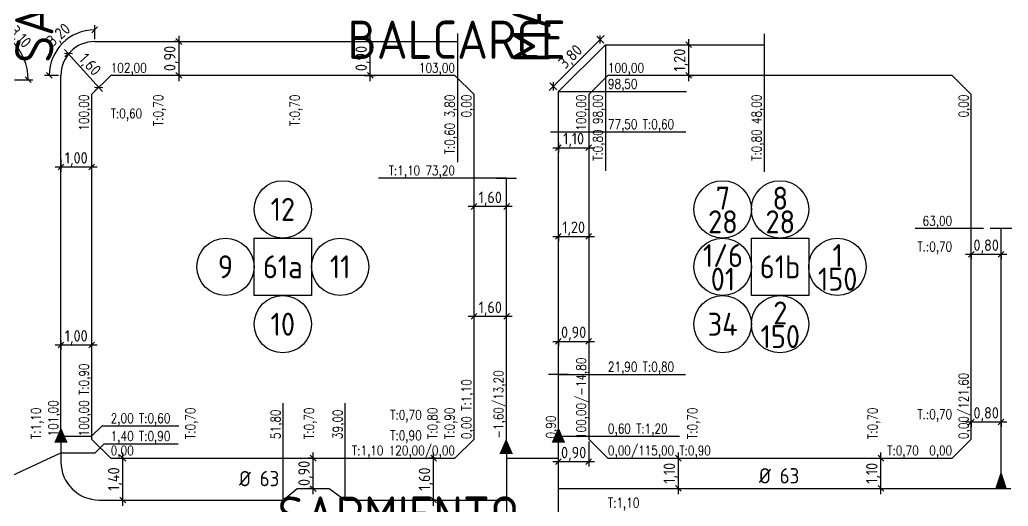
# Model space of a CAD drawing. Extents: x -48 to 13651, y -112 to 3468.
# Drawn here: x 2533.5 to 2791.9, y 1356.6 to 1483.7 of the extents above; entities that cross this region are included whole.
import ezdxf
from ezdxf.enums import TextEntityAlignment as Align

# ---------------------------------------------------------------- set-up
doc = ezdxf.new("R2010")
doc.units = 0
doc.header["$LTSCALE"] = 6
doc.header["$MEASUREMENT"] = 0
doc.layers.get('0').update_dxf_attribs({"linetype": 'CONTINUOUS'})
doc.layers.get('DEFPOINTS').update_dxf_attribs({"linetype": 'CONTINUOUS'})
for name, color, linetype in [('50', 41, 'CONTINUOUS'), ('63', 171, 'CONTINUOUS'), ('A50', 40, 'CONTINUOUS'), ('CAS', 7, 'CONTINUOUS'), ('Caño 110mm', 170, 'CONTINUOUS'), ('COTA', 2, 'CONTINUOUS'), ('MANZANAS', 7, 'CONTINUOUS'), ('NUMERO-CROQUIS', 13, 'CONTINUOUS'), ('NUMERO-MANZANA', 4, 'CONTINUOUS'), ('PROGRESIVA', 60, 'CONTINUOUS'), ('REDUCCIONES', 13, 'CONTINUOUS'), ('TXTDIAMETRO', 7, 'CONTINUOUS')]:
    doc.layers.add(name, color=color, linetype=linetype)
doc.layers.add('ATENCION', color=7, linetype='CONTINUOUS', plot=False)
doc.styles.add('ABADIMTCONDE', font='isocp.shx')
doc.styles.add('GEOSLAB703LTBT', font='isocp.shx', dxfattribs={"width": 0.9, "height": 8})
doc.styles.add('ROMANS', font='romans.shx', dxfattribs={"width": 0.8, "height": 2.5})
doc.dimstyles.new('COTA02', dxfattribs={"dimtxt": 3, "dimasz": 1.5, "dimexe": 1.25, "dimexo": 0.625, "dimgap": 0.3, "dimtad": 1, "dimtoh": 1, "dimdsep": 46, "dimlunit": 6, "dimtxsty": 'ABADIMTCONDE', "dimblk1": 'OBLIQUE', "dimblk2": 'OBLIQUE', "dimsah": 1, "dimcen": 2.5, "dimdle": 1.5, "dimclrd": 60, "dimclre": 60, "dimclrt": 256, "dimadec": 0, "dimazin": 0, "dimtfac": 1, "dimtix": 1, "dimtofl": 0, "dimtmove": 0, "dimatfit": 0, "dimldrblk": 'OBLIQUE', "dimfxl": 1, "dimtolj": 1, "dimtzin": 0, "dimarcsym": 0})

# ---------------------------------------------------------------- blocks, each defined once
blk = doc.blocks.new('_OBLIQUE')
at = {"color": 0, "linetype": 'ByBlock'}
blk.add_line((-0.5, -0.5), (0.5, 0.5), dxfattribs=at)
blk = doc.blocks.new('*D30')
at = {"layer": 'COTA', "color": 60, "lineweight": -2, "transparency": 16777216}
for p, q in [((2542.72, 1445.24), (2553.73, 1445.24)), ((2544.22, 1447.15), (2544.22, 1443.99)), ((2552.23, 1447.15), (2552.23, 1443.99))]:
    blk.add_line(p, q, dxfattribs=at)
at = {"layer": 'DEFPOINTS', "color": 0, "transparency": 16777216}
for p in [(2544.22, 1447.77), (2552.23, 1447.77), (2552.23, 1445.24)]:
    blk.add_point(p, dxfattribs=at)
at = {"layer": 'COTA', "color": 60, "lineweight": -2, "transparency": 16777216, "xscale": 1.5, "yscale": 1.5, "zscale": 1.5, "rotation": 180}
blk.add_blockref('_OBLIQUE', (2544.22, 1445.24), dxfattribs=at)
at = {"layer": 'COTA', "color": 60, "lineweight": -2, "transparency": 16777216, "xscale": 1.5, "yscale": 1.5, "zscale": 1.5}
blk.add_blockref('_OBLIQUE', (2552.23, 1445.24), dxfattribs=at)
at = {"layer": 'COTA', "transparency": 16777216, "insert": (2548.23, 1447.26), "char_height": 3, "attachment_point": 5, "style": 'ABADIMTCONDE'}
blk.add_mtext('\\A1;1,00', dxfattribs=at)
blk = doc.blocks.new('*D31')
at = {"layer": 'COTA', "color": 60, "lineweight": -2, "transparency": 16777216}
for p, q in [((2542.72, 1398.72), (2553.73, 1398.72)), ((2544.22, 1399.78), (2544.22, 1397.47)), ((2552.23, 1399.78), (2552.23, 1397.47))]:
    blk.add_line(p, q, dxfattribs=at)
at = {"layer": 'DEFPOINTS', "color": 0, "transparency": 16777216}
for p in [(2544.22, 1400.41), (2552.23, 1400.41), (2552.23, 1398.72)]:
    blk.add_point(p, dxfattribs=at)
at = {"layer": 'COTA', "color": 60, "lineweight": -2, "transparency": 16777216, "xscale": 1.5, "yscale": 1.5, "zscale": 1.5, "rotation": 180}
blk.add_blockref('_OBLIQUE', (2544.22, 1398.72), dxfattribs=at)
at = {"layer": 'COTA', "color": 60, "lineweight": -2, "transparency": 16777216, "xscale": 1.5, "yscale": 1.5, "zscale": 1.5}
blk.add_blockref('_OBLIQUE', (2552.23, 1398.72), dxfattribs=at)
at = {"layer": 'COTA', "transparency": 16777216, "insert": (2548.23, 1400.74), "char_height": 3, "attachment_point": 5, "style": 'ABADIMTCONDE'}
blk.add_mtext('\\A1;1,00', dxfattribs=at)
blk = doc.blocks.new('*D32')
at = {"layer": 'COTA', "color": 60, "lineweight": -2, "transparency": 16777216}
for p, q in [((2560.4, 1356.7), (2560.4, 1370.65)), ((2560.81, 1369.15), (2561.65, 1369.15)), ((2560.81, 1358.2), (2561.65, 1358.2))]:
    blk.add_line(p, q, dxfattribs=at)
at = {"layer": 'DEFPOINTS', "color": 0, "transparency": 16777216}
for p in [(2560.19, 1369.15), (2560.4, 1369.15), (2560.19, 1358.2)]:
    blk.add_point(p, dxfattribs=at)
at = {"layer": 'COTA', "color": 60, "lineweight": -2, "transparency": 16777216, "xscale": 1.5, "yscale": 1.5, "zscale": 1.5}
for p, rotation in [((2560.4, 1369.15), 90), ((2560.4, 1358.2), 270)]:
    blk.add_blockref('_OBLIQUE', p, dxfattribs=dict(at, rotation=rotation))
at = {"layer": 'COTA', "transparency": 16777216, "insert": (2558.37, 1363.67), "char_height": 3, "attachment_point": 5, "rotation": 90, "style": 'ABADIMTCONDE'}
blk.add_mtext('\\A1;1,40', dxfattribs=at)
blk = doc.blocks.new('*D33')
at = {"layer": 'COTA', "color": 60, "lineweight": -2, "transparency": 16777216}
for p, q in [((2610.16, 1359.7), (2610.16, 1370.65)), ((2609.53, 1369.15), (2608.91, 1369.15)), ((2609.53, 1361.2), (2608.91, 1361.2))]:
    blk.add_line(p, q, dxfattribs=at)
at = {"layer": 'DEFPOINTS', "color": 0, "transparency": 16777216}
for p in [(2610.16, 1369.15), (2610.16, 1369.15), (2610.16, 1361.2)]:
    blk.add_point(p, dxfattribs=at)
at = {"layer": 'COTA', "color": 60, "lineweight": -2, "transparency": 16777216, "xscale": 1.5, "yscale": 1.5, "zscale": 1.5}
for p, rotation in [((2610.16, 1369.15), 90), ((2610.16, 1361.2), 270)]:
    blk.add_blockref('_OBLIQUE', p, dxfattribs=dict(at, rotation=rotation))
at = {"layer": 'COTA', "transparency": 16777216, "insert": (2608.13, 1365.17), "char_height": 3, "attachment_point": 5, "rotation": 90, "style": 'ABADIMTCONDE'}
blk.add_mtext('\\A1;0,90', dxfattribs=at)
blk = doc.blocks.new('*D34')
at = {"layer": 'COTA', "color": 60, "lineweight": -2, "transparency": 16777216}
for p, q in [((2641.65, 1356.7), (2641.65, 1370.65)), ((2642.29, 1369.15), (2640.4, 1369.15)), ((2642.29, 1358.2), (2640.4, 1358.2))]:
    blk.add_line(p, q, dxfattribs=at)
at = {"layer": 'DEFPOINTS', "color": 0, "transparency": 16777216}
for p in [(2641.65, 1369.15), (2642.92, 1369.15), (2642.92, 1358.2)]:
    blk.add_point(p, dxfattribs=at)
at = {"layer": 'COTA', "color": 60, "lineweight": -2, "transparency": 16777216, "xscale": 1.5, "yscale": 1.5, "zscale": 1.5}
for p, rotation in [((2641.65, 1369.15), 90), ((2641.65, 1358.2), 270)]:
    blk.add_blockref('_OBLIQUE', p, dxfattribs=dict(at, rotation=rotation))
at = {"layer": 'COTA', "transparency": 16777216, "insert": (2639.62, 1363.67), "char_height": 3, "attachment_point": 5, "rotation": 90, "style": 'ABADIMTCONDE'}
blk.add_mtext('\\A1;1,60', dxfattribs=at)
blk = doc.blocks.new('*D35')
at = {"layer": 'COTA', "color": 60, "lineweight": -2, "transparency": 16777216}
for p, q in [((2662.23, 1406.2), (2650.73, 1406.2)), ((2652.23, 1406.61), (2652.23, 1407.45)), ((2660.73, 1406.61), (2660.73, 1407.45))]:
    blk.add_line(p, q, dxfattribs=at)
at = {"layer": 'DEFPOINTS', "color": 0, "transparency": 16777216}
for p in [(2652.23, 1406.2), (2652.23, 1405.99), (2660.73, 1405.99)]:
    blk.add_point(p, dxfattribs=at)
at = {"layer": 'COTA', "color": 60, "lineweight": -2, "transparency": 16777216, "xscale": 1.5, "yscale": 1.5, "zscale": 1.5, "rotation": 180}
blk.add_blockref('_OBLIQUE', (2652.23, 1406.2), dxfattribs=at)
at = {"layer": 'COTA', "color": 60, "lineweight": -2, "transparency": 16777216, "xscale": 1.5, "yscale": 1.5, "zscale": 1.5}
blk.add_blockref('_OBLIQUE', (2660.73, 1406.2), dxfattribs=at)
at = {"layer": 'COTA', "transparency": 16777216, "insert": (2656.48, 1408.22), "char_height": 3, "attachment_point": 5, "style": 'ABADIMTCONDE'}
blk.add_mtext('\\A1;1,60', dxfattribs=at)
blk = doc.blocks.new('*D36')
at = {"layer": 'COTA', "color": 60, "lineweight": -2, "transparency": 16777216}
for p, q in [((2662.23, 1434.91), (2650.73, 1434.91)), ((2652.23, 1435.54), (2652.23, 1436.16)), ((2660.73, 1435.54), (2660.73, 1436.16))]:
    blk.add_line(p, q, dxfattribs=at)
at = {"layer": 'DEFPOINTS', "color": 0, "transparency": 16777216}
for p in [(2652.23, 1434.91), (2652.23, 1434.91), (2660.73, 1434.91)]:
    blk.add_point(p, dxfattribs=at)
at = {"layer": 'COTA', "color": 60, "lineweight": -2, "transparency": 16777216, "xscale": 1.5, "yscale": 1.5, "zscale": 1.5, "rotation": 180}
blk.add_blockref('_OBLIQUE', (2652.23, 1434.91), dxfattribs=at)
at = {"layer": 'COTA', "color": 60, "lineweight": -2, "transparency": 16777216, "xscale": 1.5, "yscale": 1.5, "zscale": 1.5}
blk.add_blockref('_OBLIQUE', (2660.73, 1434.91), dxfattribs=at)
at = {"layer": 'COTA', "transparency": 16777216, "insert": (2656.48, 1436.94), "char_height": 3, "attachment_point": 5, "style": 'ABADIMTCONDE'}
blk.add_mtext('\\A1;1,60', dxfattribs=at)
blk = doc.blocks.new('*D37')
at = {"layer": 'COTA', "color": 60, "lineweight": -2, "transparency": 16777216}
for p, q in [((2625.1, 1467.65), (2625.1, 1479.51)), ((2623.61, 1478.01), (2626.35, 1478.01)), ((2623.61, 1469.15), (2626.35, 1469.15))]:
    blk.add_line(p, q, dxfattribs=at)
at = {"layer": 'DEFPOINTS', "color": 0, "transparency": 16777216}
for p in [(2622.98, 1478.01), (2625.1, 1478.01), (2622.98, 1469.15)]:
    blk.add_point(p, dxfattribs=at)
at = {"layer": 'COTA', "color": 60, "lineweight": -2, "transparency": 16777216, "xscale": 1.5, "yscale": 1.5, "zscale": 1.5}
for p, rotation in [((2625.1, 1478.01), 90), ((2625.1, 1469.15), 270)]:
    blk.add_blockref('_OBLIQUE', p, dxfattribs=dict(at, rotation=rotation))
at = {"layer": 'COTA', "transparency": 16777216, "insert": (2623.07, 1473.58), "char_height": 3, "attachment_point": 5, "rotation": 90, "style": 'ABADIMTCONDE'}
blk.add_mtext('\\A1;0,90', dxfattribs=at)
blk = doc.blocks.new('*D38')
at = {"layer": 'COTA', "color": 60, "lineweight": -2, "transparency": 16777216}
for p, q in [((2575.05, 1479.51), (2575.05, 1467.65)), ((2574.43, 1478.01), (2573.8, 1478.01)), ((2574.43, 1469.15), (2573.8, 1469.15))]:
    blk.add_line(p, q, dxfattribs=at)
at = {"layer": 'DEFPOINTS', "color": 0, "transparency": 16777216}
for p in [(2575.05, 1478.01), (2575.05, 1469.15), (2575.05, 1469.15)]:
    blk.add_point(p, dxfattribs=at)
at = {"layer": 'COTA', "color": 60, "lineweight": -2, "transparency": 16777216, "xscale": 1.5, "yscale": 1.5, "zscale": 1.5}
for p, rotation in [((2575.05, 1478.01), 90), ((2575.05, 1469.15), 270)]:
    blk.add_blockref('_OBLIQUE', p, dxfattribs=dict(at, rotation=rotation))
at = {"layer": 'COTA', "transparency": 16777216, "insert": (2573.03, 1473.58), "char_height": 3, "attachment_point": 5, "rotation": 90, "style": 'ABADIMTCONDE'}
blk.add_mtext('\\A1;0,90', dxfattribs=at)
blk = doc.blocks.new('*D39')
at = {"layer": 'COTA', "color": 60, "lineweight": -2, "transparency": 16777216}
for p, q in [((2545.16, 1475.95), (2555.1, 1464.95)), ((2546.35, 1475), (2545.24, 1474)), ((2554.27, 1466.23), (2553.16, 1465.23))]:
    blk.add_line(p, q, dxfattribs=at)
at = {"layer": 'DEFPOINTS', "color": 0, "transparency": 16777216}
for p in [(2546.81, 1475.42), (2554.09, 1466.07), (2554.73, 1466.65)]:
    blk.add_point(p, dxfattribs=at)
at = {"layer": 'COTA', "color": 60, "lineweight": -2, "transparency": 16777216, "xscale": 1.5, "yscale": 1.5, "zscale": 1.5}
for p, rotation in [((2546.17, 1474.84), 132.0903764937212), ((2554.09, 1466.07), 312.0903764937212)]:
    blk.add_blockref('_OBLIQUE', p, dxfattribs=dict(at, rotation=rotation))
at = {"layer": 'COTA', "transparency": 16777216, "insert": (2551.63, 1471.81), "char_height": 3, "attachment_point": 5, "rotation": 312.0904, "style": 'ABADIMTCONDE'}
blk.add_mtext('\\A1;1,60', dxfattribs=at)
blk = doc.blocks.new('*D61')
at = {"layer": 'COTA', "color": 60, "lineweight": -2, "transparency": 16777216}
for p, q in [((2521.46, 1478.66), (2521.46, 1483.48)), ((2532.09, 1468.04), (2536.9, 1468.04))]:
    blk.add_line(p, q, dxfattribs=at)
blk.add_arc((2521.46, 1468.04), 14.19, 360, 90, dxfattribs=at)
at = {"layer": 'DEFPOINTS', "color": 0, "transparency": 16777216}
for p in [(2528.56, 1480.33), (2521.46, 1478.04), (2521.46, 1468.04), (2531.46, 1468.04)]:
    blk.add_point(p, dxfattribs=at)
at = {"layer": 'COTA', "color": 60, "lineweight": -2, "transparency": 16777216, "xscale": 1.5, "yscale": 1.5, "zscale": 1.5}
for p, rotation in [((2521.46, 1482.23), 180.0000000000026), ((2535.65, 1468.04), 269.999999999999)]:
    blk.add_blockref('_OBLIQUE', p, dxfattribs=dict(at, rotation=rotation))
at = {"layer": 'COTA', "transparency": 16777216, "insert": (2533.38, 1479.04), "char_height": 3, "attachment_point": 5, "rotation": 312.7157, "style": 'ABADIMTCONDE'}
blk.add_mtext('\\A1;3,10', dxfattribs=at)
blk = doc.blocks.new('*D156')
at = {"layer": 'COTA', "color": 60, "lineweight": -2, "transparency": 16777216}
for p, q in [((2672.8, 1399.66), (2683.73, 1399.66)), ((2674.3, 1399.55), (2674.3, 1398.41)), ((2682.23, 1399.55), (2682.23, 1398.41))]:
    blk.add_line(p, q, dxfattribs=at)
at = {"layer": 'DEFPOINTS', "color": 0, "transparency": 16777216}
for p in [(2674.3, 1400.18), (2682.23, 1400.18), (2682.23, 1399.66)]:
    blk.add_point(p, dxfattribs=at)
at = {"layer": 'COTA', "color": 60, "lineweight": -2, "transparency": 16777216, "xscale": 1.5, "yscale": 1.5, "zscale": 1.5, "rotation": 180}
blk.add_blockref('_OBLIQUE', (2674.3, 1399.66), dxfattribs=at)
at = {"layer": 'COTA', "color": 60, "lineweight": -2, "transparency": 16777216, "xscale": 1.5, "yscale": 1.5, "zscale": 1.5}
blk.add_blockref('_OBLIQUE', (2682.23, 1399.66), dxfattribs=at)
at = {"layer": 'COTA', "transparency": 16777216, "insert": (2678.27, 1401.69), "char_height": 3, "attachment_point": 5, "style": 'ABADIMTCONDE'}
blk.add_mtext('\\A1;0,90', dxfattribs=at)
blk = doc.blocks.new('*D160')
at = {"layer": 'COTA', "color": 60, "lineweight": -2, "transparency": 16777216}
for p, q in [((2682.23, 1373.52), (2682.23, 1366.99)), ((2672.8, 1368.24), (2683.73, 1368.24)), ((2674.3, 1362.5), (2674.3, 1369.49))]:
    blk.add_line(p, q, dxfattribs=at)
at = {"layer": 'DEFPOINTS', "color": 0, "transparency": 16777216}
for p in [(2682.23, 1374.15), (2682.23, 1368.24), (2674.3, 1361.88)]:
    blk.add_point(p, dxfattribs=at)
at = {"layer": 'COTA', "color": 60, "lineweight": -2, "transparency": 16777216, "xscale": 1.5, "yscale": 1.5, "zscale": 1.5, "rotation": 180}
blk.add_blockref('_OBLIQUE', (2674.3, 1368.24), dxfattribs=at)
at = {"layer": 'COTA', "color": 60, "lineweight": -2, "transparency": 16777216, "xscale": 1.5, "yscale": 1.5, "zscale": 1.5}
blk.add_blockref('_OBLIQUE', (2682.23, 1368.24), dxfattribs=at)
at = {"layer": 'COTA', "transparency": 16777216, "insert": (2678.27, 1370.26), "char_height": 3, "attachment_point": 5, "style": 'ABADIMTCONDE'}
blk.add_mtext('\\A1;0,90', dxfattribs=at)
blk = doc.blocks.new('*D1063')
at = {"layer": 'DEFPOINTS', "color": 0, "transparency": 16777216}
for p in [(2553.07, 1478.01), (2542.76, 1475.11), (2544.22, 1469.16), (2553.07, 1469.16)]:
    blk.add_point(p, dxfattribs=at)
at = {"layer": 'PROGRESIVA', "color": 60, "lineweight": -2, "transparency": 16777216}
for p, q in [((2553.07, 1478.63), (2553.07, 1482.32)), ((2543.59, 1469.16), (2539.91, 1469.16))]:
    blk.add_line(p, q, dxfattribs=at)
blk.add_arc((2553.07, 1469.16), 11.91, 90, 180, dxfattribs=at)
at = {"layer": 'PROGRESIVA', "color": 60, "lineweight": -2, "transparency": 16777216, "xscale": 1.5, "yscale": 1.5, "zscale": 1.5}
blk.add_blockref('_OBLIQUE', (2553.07, 1481.07), dxfattribs=at)
at = {"layer": 'PROGRESIVA', "color": 60, "lineweight": -2, "transparency": 16777216, "xscale": 1.5, "yscale": 1.5, "zscale": 1.5, "rotation": 269.9999999999995}
blk.add_blockref('_OBLIQUE', (2541.16, 1469.16), dxfattribs=at)
at = {"layer": 'PROGRESIVA', "transparency": 16777216, "insert": (2543.79, 1479.55), "char_height": 3, "attachment_point": 5, "rotation": 41.7547, "style": 'ABADIMTCONDE'}
blk.add_mtext('\\A1;3,20', dxfattribs=at)
blk = doc.blocks.new('*D1176')
at = {"layer": 'COTA', "color": 60, "lineweight": -2, "transparency": 16777216}
for p, q in [((2672.8, 1427.1), (2683.73, 1427.1)), ((2674.3, 1427.61), (2674.3, 1425.85)), ((2682.23, 1427.61), (2682.23, 1425.85))]:
    blk.add_line(p, q, dxfattribs=at)
at = {"layer": 'DEFPOINTS', "color": 0, "transparency": 16777216}
for p in [(2674.3, 1428.24), (2682.23, 1428.24), (2682.23, 1427.1)]:
    blk.add_point(p, dxfattribs=at)
at = {"layer": 'COTA', "color": 60, "lineweight": -2, "transparency": 16777216, "xscale": 1.5, "yscale": 1.5, "zscale": 1.5, "rotation": 180}
blk.add_blockref('_OBLIQUE', (2674.3, 1427.1), dxfattribs=at)
at = {"layer": 'COTA', "color": 60, "lineweight": -2, "transparency": 16777216, "xscale": 1.5, "yscale": 1.5, "zscale": 1.5}
blk.add_blockref('_OBLIQUE', (2682.23, 1427.1), dxfattribs=at)
at = {"layer": 'COTA', "transparency": 16777216, "insert": (2678.27, 1429.12), "char_height": 3, "attachment_point": 5, "style": 'ABADIMTCONDE'}
blk.add_mtext('\\A1;1,20', dxfattribs=at)
blk = doc.blocks.new('*D1441')
at = {"layer": 'DEFPOINTS', "color": 0, "transparency": 16777216}
for p in [(2686.59, 1477.17), (2672.92, 1466.3), (2674.3, 1464.92)]:
    blk.add_point(p, dxfattribs=at)
at = {"layer": 'PROGRESIVA', "color": 60, "lineweight": -2, "transparency": 16777216}
for p, q in [((2686.27, 1479.61), (2671.86, 1465.24)), ((2686.15, 1477.61), (2684.33, 1479.43)), ((2673.86, 1465.36), (2672.04, 1467.18))]:
    blk.add_line(p, q, dxfattribs=at)
at = {"layer": 'PROGRESIVA', "color": 60, "lineweight": -2, "transparency": 16777216, "xscale": 1.5, "yscale": 1.5, "zscale": 1.5}
for p, rotation in [((2685.21, 1478.55), 44.90649810968056), ((2672.92, 1466.3), 224.9064981096806)]:
    blk.add_blockref('_OBLIQUE', p, dxfattribs=dict(at, rotation=rotation))
at = {"layer": 'PROGRESIVA', "transparency": 16777216, "insert": (2677.63, 1473.86), "char_height": 3, "attachment_point": 5, "rotation": 44.9065, "style": 'ABADIMTCONDE'}
blk.add_mtext('\\A1;3,80', dxfattribs=at)
blk = doc.blocks.new('*D1442')
at = {"layer": 'DEFPOINTS', "color": 0, "transparency": 16777216}
for p in [(2674.3, 1452.27), (2682.23, 1452.27), (2682.23, 1450.26)]:
    blk.add_point(p, dxfattribs=at)
at = {"layer": 'PROGRESIVA', "color": 60, "lineweight": -2, "transparency": 16777216}
for p, q in [((2672.8, 1450.26), (2683.73, 1450.26)), ((2674.3, 1451.65), (2674.3, 1449.01)), ((2682.23, 1451.65), (2682.23, 1449.01))]:
    blk.add_line(p, q, dxfattribs=at)
at = {"layer": 'PROGRESIVA', "color": 60, "lineweight": -2, "transparency": 16777216, "xscale": 1.5, "yscale": 1.5, "zscale": 1.5, "rotation": 180}
blk.add_blockref('_OBLIQUE', (2674.3, 1450.26), dxfattribs=at)
at = {"layer": 'PROGRESIVA', "color": 60, "lineweight": -2, "transparency": 16777216, "xscale": 1.5, "yscale": 1.5, "zscale": 1.5}
blk.add_blockref('_OBLIQUE', (2682.23, 1450.26), dxfattribs=at)
at = {"layer": 'PROGRESIVA', "transparency": 16777216, "insert": (2678.27, 1452.28), "char_height": 3, "attachment_point": 5, "style": 'ABADIMTCONDE'}
blk.add_mtext('\\A1;1,10', dxfattribs=at)
blk = doc.blocks.new('*D1443')
at = {"layer": 'DEFPOINTS', "color": 0, "transparency": 16777216}
for p in [(2707.68, 1477.17), (2708.35, 1477.17), (2707.68, 1469.15)]:
    blk.add_point(p, dxfattribs=at)
at = {"layer": 'PROGRESIVA', "color": 60, "lineweight": -2, "transparency": 16777216}
for p, q in [((2708.35, 1467.65), (2708.35, 1478.67)), ((2708.31, 1477.17), (2709.6, 1477.17)), ((2708.31, 1469.15), (2709.6, 1469.15))]:
    blk.add_line(p, q, dxfattribs=at)
at = {"layer": 'PROGRESIVA', "color": 60, "lineweight": -2, "transparency": 16777216, "xscale": 1.5, "yscale": 1.5, "zscale": 1.5}
for p, rotation in [((2708.35, 1477.17), 90), ((2708.35, 1469.15), 270)]:
    blk.add_blockref('_OBLIQUE', p, dxfattribs=dict(at, rotation=rotation))
at = {"layer": 'PROGRESIVA', "transparency": 16777216, "insert": (2706.33, 1473.16), "char_height": 3, "attachment_point": 5, "rotation": 90, "style": 'ABADIMTCONDE'}
blk.add_mtext('\\A1;1,20', dxfattribs=at)
blk = doc.blocks.new('*D1589')
at = {"layer": 'COTA', "color": 60, "lineweight": -2, "transparency": 16777216}
for p, q in [((2780.73, 1422.42), (2791.52, 1422.42)), ((2782.23, 1422.1), (2782.23, 1421.17)), ((2790.02, 1422.1), (2790.02, 1421.17))]:
    blk.add_line(p, q, dxfattribs=at)
at = {"layer": 'DEFPOINTS', "color": 0, "transparency": 16777216}
for p in [(2782.23, 1422.73), (2790.02, 1422.73), (2790.02, 1422.42)]:
    blk.add_point(p, dxfattribs=at)
at = {"layer": 'COTA', "color": 60, "lineweight": -2, "transparency": 16777216, "xscale": 1.5, "yscale": 1.5, "zscale": 1.5, "rotation": 180}
blk.add_blockref('_OBLIQUE', (2782.23, 1422.42), dxfattribs=at)
at = {"layer": 'COTA', "color": 60, "lineweight": -2, "transparency": 16777216, "xscale": 1.5, "yscale": 1.5, "zscale": 1.5}
blk.add_blockref('_OBLIQUE', (2790.02, 1422.42), dxfattribs=at)
at = {"layer": 'COTA', "transparency": 16777216, "insert": (2786.13, 1424.44), "char_height": 3, "attachment_point": 5, "style": 'ABADIMTCONDE'}
blk.add_mtext('\\A1;0,80', dxfattribs=at)
blk = doc.blocks.new('*D1590')
at = {"layer": 'COTA', "color": 60, "lineweight": -2, "transparency": 16777216}
for p, q in [((2780.73, 1378.61), (2791.52, 1378.61)), ((2782.23, 1378.3), (2782.23, 1377.36)), ((2790.02, 1378.3), (2790.02, 1377.36))]:
    blk.add_line(p, q, dxfattribs=at)
at = {"layer": 'DEFPOINTS', "color": 0, "transparency": 16777216}
for p in [(2782.23, 1378.92), (2790.02, 1378.92), (2790.02, 1378.61)]:
    blk.add_point(p, dxfattribs=at)
at = {"layer": 'COTA', "color": 60, "lineweight": -2, "transparency": 16777216, "xscale": 1.5, "yscale": 1.5, "zscale": 1.5, "rotation": 180}
blk.add_blockref('_OBLIQUE', (2782.23, 1378.61), dxfattribs=at)
at = {"layer": 'COTA', "color": 60, "lineweight": -2, "transparency": 16777216, "xscale": 1.5, "yscale": 1.5, "zscale": 1.5}
blk.add_blockref('_OBLIQUE', (2790.02, 1378.61), dxfattribs=at)
at = {"layer": 'COTA', "transparency": 16777216, "insert": (2786.13, 1380.63), "char_height": 3, "attachment_point": 5, "style": 'ABADIMTCONDE'}
blk.add_mtext('\\A1;0,80', dxfattribs=at)
blk = doc.blocks.new('*D1591')
at = {"layer": 'DEFPOINTS', "color": 0, "transparency": 16777216}
for p in [(2756.49, 1369.15), (2758.61, 1369.15), (2756.49, 1361.24)]:
    blk.add_point(p, dxfattribs=at)
at = {"layer": 'PROGRESIVA', "color": 60, "lineweight": -2, "transparency": 16777216}
for p, q in [((2758.61, 1359.74), (2758.61, 1370.65)), ((2757.12, 1369.15), (2759.86, 1369.15)), ((2757.12, 1361.24), (2759.86, 1361.24))]:
    blk.add_line(p, q, dxfattribs=at)
at = {"layer": 'PROGRESIVA', "color": 60, "lineweight": -2, "transparency": 16777216, "xscale": 1.5, "yscale": 1.5, "zscale": 1.5}
for p, rotation in [((2758.61, 1369.15), 90), ((2758.61, 1361.24), 270)]:
    blk.add_blockref('_OBLIQUE', p, dxfattribs=dict(at, rotation=rotation))
at = {"layer": 'PROGRESIVA', "transparency": 16777216, "insert": (2756.58, 1365.19), "char_height": 3, "attachment_point": 5, "rotation": 90, "style": 'ABADIMTCONDE'}
blk.add_mtext('\\A1;1,10', dxfattribs=at)
blk = doc.blocks.new('*D1592')
at = {"layer": 'DEFPOINTS', "color": 0, "transparency": 16777216}
for p in [(2703.54, 1369.15), (2705.66, 1369.15), (2703.54, 1361.24)]:
    blk.add_point(p, dxfattribs=at)
at = {"layer": 'PROGRESIVA', "color": 60, "lineweight": -2, "transparency": 16777216}
for p, q in [((2705.66, 1359.74), (2705.66, 1370.65)), ((2704.17, 1369.15), (2706.91, 1369.15)), ((2704.17, 1361.24), (2706.91, 1361.24))]:
    blk.add_line(p, q, dxfattribs=at)
at = {"layer": 'PROGRESIVA', "color": 60, "lineweight": -2, "transparency": 16777216, "xscale": 1.5, "yscale": 1.5, "zscale": 1.5}
for p, rotation in [((2705.66, 1369.15), 90), ((2705.66, 1361.24), 270)]:
    blk.add_blockref('_OBLIQUE', p, dxfattribs=dict(at, rotation=rotation))
at = {"layer": 'PROGRESIVA', "transparency": 16777216, "insert": (2703.63, 1365.19), "char_height": 3, "attachment_point": 5, "rotation": 90, "style": 'ABADIMTCONDE'}
blk.add_mtext('\\A1;1,10', dxfattribs=at)
blk = doc.blocks.new('D63')
at = {"layer": 'TXTDIAMETRO', "color": 7, "ltscale": 0.1, "style": 'ABADIMTCONDE'}
blk.add_text('Ø 63', height=4, dxfattribs=at).set_placement((0, 0), align=Align.MIDDLE)

msp = doc.modelspace()

# ---------------------------------------------------------------- linework, layer by layer
at = {"layer": '50', "ltscale": 0.1}
for p, q in [((2553.069, 1478.009), (2647.869, 1478.009)), ((2544.219, 1374.855), (2544.219, 1469.159)), ((2660.727, 1371.562), (2660.727, 1442.345)), ((2674.298, 1374.855), (2674.298, 1391.045))]:
    msp.add_line(p, q, dxfattribs=at)
msp.add_arc((2553.069, 1469.159), 8.85, 90, 180, dxfattribs=at)
at = {"layer": '63', "ltscale": 0.1}
for p, q in [((2544.219, 1374.855), (2544.219, 1368.196)), ((2674.298, 1239.145), (2674.298, 1374.855)), ((2531.462, 1364.6), (2544.219, 1370.499)), ((2660.727, 1371.562), (2660.727, 1369.145)), ((2660.727, 1369.145), (2674.298, 1369.145)), ((2660.727, 1369.145), (2660.727, 1358.196)), ((2602.344, 1358.196), (2605.951, 1361.197)), ((2605.951, 1361.197), (2614.366, 1361.197)), ((2614.366, 1361.197), (2618.574, 1358.196)), ((2554.219, 1358.196), (2602.344, 1358.196)), ((2618.574, 1358.196), (2660.727, 1358.196)), ((2660.727, 1358.196), (2660.727, 1273.745))]:
    msp.add_line(p, q, dxfattribs=at)
msp.add_arc((2554.219, 1368.196), 10, 180, 270, dxfattribs=at)
at = {"layer": 'A50', "ltscale": 0.1}
for p, q in [((2674.298, 1464.917), (2686.587, 1477.166)), ((2686.587, 1477.166), (2728.11, 1477.166)), ((2674.298, 1454.388), (2674.298, 1464.917)), ((2674.298, 1391.045), (2674.298, 1454.388)), ((2790.019, 1361.235), (2790.019, 1429.145))]:
    msp.add_line(p, q, dxfattribs=at)
at = {"layer": 'CAS', "ltscale": 0.1}
for p, q in [((2647.869, 1480.086), (2647.869, 1475.932)), ((2728.11, 1479.993), (2728.11, 1474.339)), ((2672.248, 1454.388), (2676.348, 1454.388)), ((2658.101, 1442.345), (2663.352, 1442.345)), ((2792.846, 1429.145), (2787.192, 1429.145)), ((2676.915, 1391.045), (2671.681, 1391.045))]:
    msp.add_line(p, q, dxfattribs=at)
at = {"layer": 'Caño 110mm', "ltscale": 0.1}
msp.add_line((2674.298, 1361.235), (2792.614, 1361.235), dxfattribs=at)
at = {"layer": 'MANZANAS'}
for p, q in [((2557.234, 1469.145), (2552.234, 1464.145)), ((2647.234, 1469.145), (2557.234, 1469.145)), ((2647.234, 1469.145), (2652.234, 1464.145)), ((2682.234, 1464.145), (2687.234, 1469.145)), ((2777.234, 1469.145), (2687.234, 1469.145)), ((2782.234, 1464.145), (2777.234, 1469.145)), ((2552.234, 1464.145), (2552.234, 1374.145)), ((2652.234, 1374.145), (2652.234, 1464.145)), ((2682.234, 1464.145), (2682.234, 1374.145)), ((2782.234, 1374.145), (2782.234, 1464.145)), ((2557.234, 1369.145), (2552.234, 1374.145)), ((2652.234, 1374.145), (2647.234, 1369.145)), ((2687.234, 1369.145), (2682.234, 1374.145)), ((2782.234, 1374.145), (2777.234, 1369.145)), ((2557.234, 1369.145), (2647.234, 1369.145)), ((2687.234, 1369.145), (2777.234, 1369.145))]:
    msp.add_line(p, q, dxfattribs=at)
at = {"layer": 'NUMERO-CROQUIS'}
for centre in [(2602.234, 1434.145), (2717.234, 1434.145), (2732.234, 1434.145), (2587.234, 1419.145), (2617.234, 1419.145), (2717.234, 1419.145), (2747.234, 1419.145), (2602.234, 1404.145), (2717.234, 1404.145), (2732.234, 1404.145)]:
    msp.add_circle(centre, 7.5, dxfattribs=at)
at = {"layer": 'NUMERO-MANZANA'}
for points in [[(2594.734, 1426.645), (2609.734, 1426.645), (2609.734, 1411.645), (2594.734, 1411.645)], [(2724.734, 1426.645), (2739.734, 1426.645), (2739.734, 1411.645), (2724.734, 1411.645)]]:
    msp.add_lwpolyline(points, close=True, dxfattribs=at)
at = {"layer": 'PROGRESIVA'}
for p, q in [((2647.869, 1478.009), (2647.869, 1446.489)), ((2686.587, 1477.166), (2686.587, 1444.259)), ((2728.11, 1477.166), (2728.11, 1443.923)), ((2674.298, 1464.917), (2707.776, 1464.917)), ((2674.298, 1454.388), (2707.583, 1454.388)), ((2660.727, 1442.345), (2627.249, 1442.345)), ((2785.407, 1429.145), (2767.551, 1429.145)), ((2674.298, 1391.045), (2707.56, 1391.045)), ((2602.344, 1358.196), (2602.344, 1383.486)), ((2618.574, 1358.196), (2618.574, 1383.486)), ((2552.234, 1374.855), (2554.972, 1377.572)), ((2554.972, 1377.572), (2575.054, 1377.572)), ((2544.219, 1374.855), (2552.234, 1374.855)), ((2553.204, 1370.499), (2555.509, 1372.913)), ((2555.509, 1372.913), (2574.874, 1372.913)), ((2674.298, 1374.855), (2705.933, 1374.855)), ((2544.219, 1370.499), (2553.204, 1370.499))]:
    msp.add_line(p, q, dxfattribs=at)
at = {"layer": 'REDUCCIONES', "color": 13, "ltscale": 0.1}
msp.add_lwpolyline([(2544.219, 1377.199, 0, 3.5, 0), (2544.219, 1373.199, 3.5, 3.5, 0)], format="xyseb", dxfattribs=at)
at = {"layer": 'REDUCCIONES', "ltscale": 0.1}
for points in [[(2674.298, 1377.228, 0, 3.5, 0), (2674.298, 1373.228, 3.5, 3.5, 0)], [(2660.629, 1374.262, 0, 3.5, 0), (2660.629, 1370.262, 3.5, 3.5, 0)]]:
    msp.add_lwpolyline(points, format="xyseb", dxfattribs=at)
at = {"layer": 'REDUCCIONES'}
msp.add_lwpolyline([(2790.019, 1361.235, 3, 0, 0), (2790.019, 1365.795, 0, 0, 0)], format="xyseb", dxfattribs=at)

# ---------------------------------------------------------------- block references
at = {"layer": 'TXTDIAMETRO'}
for p in [(2596.044, 1363.803), (2731.998, 1364.529)]:
    msp.add_blockref('D63', p, dxfattribs=at)

# ---------------------------------------------------------------- texts
at = {"layer": 'ATENCION', "style": 'GEOSLAB703LTBT'}
for s, p in [('MALVINAS', (2667.234, 1472.415)), ('SALTA', (2537.234, 1472.415))]:
    msp.add_text(s, height=10, rotation=90, dxfattribs=at).set_placement(p, align=Align.MIDDLE_LEFT)
for s, p in [('BALCARCE', (2619.141, 1478.487)), ('SARMIENTO', (2600.887, 1354.145))]:
    msp.add_text(s, height=10, dxfattribs=at).set_placement(p, align=Align.MIDDLE_LEFT)
at = {"layer": 'NUMERO-CROQUIS', "style": 'GEOSLAB703LTBT'}
for s, p in [('7', (2717.305, 1437.089)), ('8', (2732.305, 1437.089)), ('12', (2602.234, 1434.145)), ('28', (2717.305, 1430.911)), ('28', (2732.305, 1430.911)), ('1/6', (2717.305, 1422.089)), ('1', (2747.305, 1422.089)), ('9', (2587.234, 1419.145)), ('11', (2617.234, 1419.145)), ('01', (2717.305, 1415.911)), ('150', (2747.305, 1415.911)), ('2', (2732.305, 1407.089)), ('10', (2602.234, 1404.145)), ('34', (2717.234, 1404.145)), ('150', (2732.305, 1400.911))]:
    msp.add_text(s, height=6, dxfattribs=at).set_placement(p, align=Align.MIDDLE)
at = {"layer": 'NUMERO-MANZANA', "style": 'GEOSLAB703LTBT'}
for s, p in [('61a', (2602.234, 1419.145)), ('61b', (2732.234, 1419.145))]:
    msp.add_text(s, height=6, dxfattribs=at).set_placement(p, align=Align.MIDDLE)
at = {"layer": 'PROGRESIVA', "style": 'ROMANS', "width": 0.8}
for s, p in [('102,00', (2557.234, 1469.145)), ('100,00', (2687.234, 1469.145)), ('98,50', (2687.234, 1464.917)), ('T:0,60', (2557.234, 1457.205)), ('77,50 T:0,60', (2687.234, 1454.388)), ('21,90 T:0,80', (2687.234, 1391.045)), ('2,00 T:0,60', (2557.234, 1377.572)), ('0,60 T:1,20', (2687.234, 1374.855)), ('1,40 T:0,90', (2557.234, 1372.913)), ('0,00', (2557.234, 1369.145)), ('0,00/115,00 T:0,90', (2687.234, 1369.145)), ('T:1,10', (2687.234, 1355.484))]:
    msp.add_text(s, height=2.5, dxfattribs=at).set_placement(p, align=Align.BOTTOM_LEFT)
for s, p in [('103,00', (2647.234, 1469.145)), ('T:1,10 73,20', (2647.234, 1442.314)), ('63,00', (2777.234, 1429.145)), ('T.:0,70', (2777.234, 1422.423)), ('T:0,70', (2638.545, 1378.468)), ('T.:0,70', (2777.234, 1378.614)), ('T:0,90', (2638.545, 1373.092)), ('T:1,10 120,00/0,00', (2647.234, 1369.145)), ('T:0,70  0,00', (2777.234, 1369.145))]:
    msp.add_text(s, height=2.5, dxfattribs=at).set_placement(p, align=Align.BOTTOM_RIGHT)
for s, p in [('100,00', (2552.234, 1464.145)), ('T:0,70', (2571.665, 1464.145)), ('T:0,70', (2607.346, 1464.145)), ('T:0,60 3,80', (2647.869, 1464.145)), ('0,00', (2652.234, 1464.145)), ('100,00', (2682.234, 1464.145)), ('T:0,80 98,00', (2686.587, 1464.145)), ('T:0,80 48,00', (2728.11, 1464.145)), ('0,00', (2782.234, 1464.145))]:
    msp.add_text(s, height=2.5, rotation=90, dxfattribs=at).set_placement(p, align=Align.BOTTOM_RIGHT)
for s, p in [('100,00 T:0,90', (2552.234, 1374.855)), ('100,00/-14,80', (2682.234, 1374.145)), ('-1,60/13,20', (2660.629, 1374.262)), ('0,00/121,60', (2782.234, 1374.145)), ('0,00 T:1,10', (2652.234, 1374.145)), ('101,00', (2544.219, 1374.855)), ('T:1,10', (2539.695, 1374.145)), ('T:0,70', (2580.074, 1374.145)), ('51,80', (2602.344, 1374.145)), ('T:0,70', (2611.094, 1374.145)), ('39,00', (2618.574, 1374.145)), ('T:0,80', (2643.368, 1374.145)), ('T:0,90', (2647.851, 1374.145)), ('T:0,70', (2711.311, 1374.145)), ('T:0,70', (2758.443, 1374.145)), ('0,90', (2674.298, 1374.262))]:
    msp.add_text(s, height=2.5, rotation=90, dxfattribs=at).set_placement(p, align=Align.BOTTOM_LEFT)

# ---------------------------------------------------------------- dimensions: what is measured, and where the dimension line sits
at = {"layer": 'COTA'}
dim = msp.add_angular_dim_3p(base=(2528.558, 1480.329), center=(2521.462, 1468.038), p1=(2531.462, 1468.038), p2=(2521.462, 1478.038), text='3,10', dimstyle='COTA02', override={"dimadec": 4}, dxfattribs=at)
dim.commit()
dim.dimension.update_dxf_attribs({"geometry": '*D61', "text_midpoint": (2531.89, 1477.666), "dimtype": 165})
for base, p1, p2, text, picture, middle in [((2575.054, 1469.145), (2575.054, 1478.009), (2575.054, 1469.145), '0,90', '*D38', (2573.029, 1473.577)), ((2625.097, 1478.009), (2622.981, 1469.145), (2622.981, 1478.009), '0,90', '*D37', (2623.072, 1473.577)), ((2560.4, 1369.145), (2560.188, 1358.196), (2560.188, 1369.145), '1,40', '*D32', (2558.375, 1363.671)), ((2610.159, 1369.145), (2610.159, 1361.197), (2610.159, 1369.145), '0,90', '*D33', (2608.134, 1365.171)), ((2641.649, 1369.145), (2642.918, 1358.196), (2642.918, 1369.145), '1,60', '*D34', (2639.624, 1363.671))]:
    dim = msp.add_linear_dim(base=base, p1=p1, p2=p2, angle=90, text=text, dimstyle='COTA02', dxfattribs=at)
    dim.commit()
    dim.dimension.update_dxf_attribs({"geometry": picture, "text_midpoint": middle})
dim = msp.add_aligned_dim(p1=(2546.811, 1475.417), p2=(2554.734, 1466.645), distance=-0.865, text='1,60', dimstyle='COTA02', dxfattribs=at)
dim.commit()
dim.dimension.update_dxf_attribs({"geometry": '*D39', "text_midpoint": (2551.633, 1471.808)})
for base, p1, p2, text, picture, middle in [((2552.234, 1445.235), (2544.219, 1447.772), (2552.234, 1447.772), '1,00', '*D30', (2548.226, 1447.26)), ((2652.234, 1434.91), (2660.727, 1434.91), (2652.234, 1434.91), '1,60', '*D36', (2656.48, 1436.935)), ((2652.234, 1406.2), (2660.727, 1405.989), (2652.234, 1405.989), '1,60', '*D35', (2656.48, 1408.225)), ((2682.234, 1399.663), (2674.298, 1400.179), (2682.234, 1400.179), '0,90', '*D156', (2678.266, 1401.688)), ((2552.234, 1398.717), (2544.219, 1400.409), (2552.234, 1400.409), '1,00', '*D31', (2548.226, 1400.742)), ((2682.234, 1368.238), (2674.298, 1361.876), (2682.234, 1374.145), '0,90', '*D160', (2678.266, 1370.263))]:
    dim = msp.add_linear_dim(base=base, p1=p1, p2=p2, text=text, dimstyle='COTA02', dxfattribs=at)
    dim.commit()
    dim.dimension.update_dxf_attribs({"geometry": picture, "text_midpoint": middle})
at = {"layer": 'COTA', "color": 12}
for base, p1, p2, text, picture, middle in [((2682.234, 1427.099), (2674.298, 1428.237), (2682.234, 1428.237), '1,20', '*D1176', (2678.266, 1429.124)), ((2790.019, 1422.418), (2782.234, 1422.729), (2790.019, 1422.729), '0,80', '*D1589', (2786.126, 1424.443)), ((2790.019, 1378.609), (2782.234, 1378.921), (2790.019, 1378.921), '0,80', '*D1590', (2786.126, 1380.634))]:
    dim = msp.add_linear_dim(base=base, p1=p1, p2=p2, text=text, dimstyle='COTA02', dxfattribs=at)
    dim.commit()
    dim.dimension.update_dxf_attribs({"geometry": picture, "text_midpoint": middle})
at = {"layer": 'PROGRESIVA'}
dim = msp.add_angular_dim_3p(base=(2542.755, 1475.113), center=(2553.069, 1469.159), p1=(2553.069, 1478.009), p2=(2544.219, 1469.159), text='3,20', dimstyle='COTA02', override={"dimadec": 4}, dxfattribs=at)
dim.commit()
dim.dimension.update_dxf_attribs({"geometry": '*D1063', "text_midpoint": (2545.138, 1478.043), "dimtype": 165})
dim = msp.add_aligned_dim(p1=(2686.587, 1477.166), p2=(2674.298, 1464.917), distance=-1.952, text='3,80', dimstyle='COTA02', dxfattribs=at)
dim.commit()
dim.dimension.update_dxf_attribs({"geometry": '*D1441', "text_midpoint": (2677.635, 1473.858)})
for base, p1, p2, text, picture, middle in [((2708.353, 1477.166), (2707.682, 1469.145), (2707.682, 1477.166), '1,20', '*D1443', (2706.328, 1473.156)), ((2705.657, 1369.145), (2703.543, 1361.235), (2703.543, 1369.145), '1,10', '*D1592', (2703.632, 1365.19)), ((2758.608, 1369.145), (2756.493, 1361.235), (2756.493, 1369.145), '1,10', '*D1591', (2756.583, 1365.19))]:
    dim = msp.add_linear_dim(base=base, p1=p1, p2=p2, angle=90, text=text, dimstyle='COTA02', dxfattribs=at)
    dim.commit()
    dim.dimension.update_dxf_attribs({"geometry": picture, "text_midpoint": middle})
dim = msp.add_linear_dim(base=(2682.234, 1450.26), p1=(2674.298, 1452.273), p2=(2682.234, 1452.273), text='1,10', dimstyle='COTA02', dxfattribs=at)
dim.commit()
dim.dimension.update_dxf_attribs({"geometry": '*D1442', "text_midpoint": (2678.266, 1452.285)})

doc.saveas('drawing.dxf')
